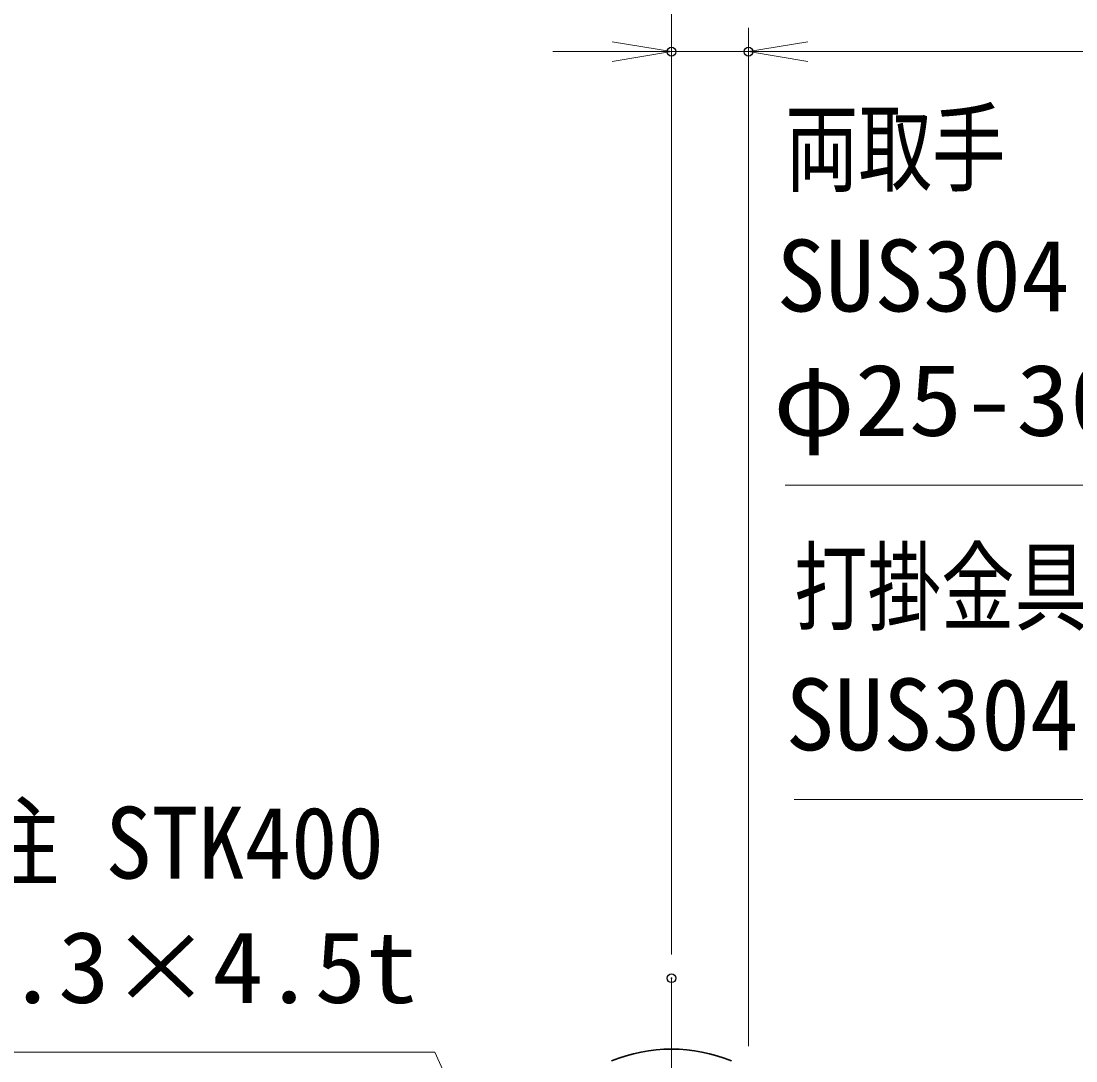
# Model space of a CAD drawing. Units: millimetres, scale not verified. Extents: x -11880 to 11880, y -8400 to 8400.
# Drawn here: x -1497 to 283, y 986 to 2741 of the extents above; entities that cross this region are included whole.
import ezdxf
from ezdxf.enums import TextEntityAlignment as Align

# ---------------------------------------------------------------- set-up
doc = ezdxf.new("R2010")
doc.units = ezdxf.units.MM
doc.header["$LTSCALE"] = 30
doc.header["$PDMODE"] = 32
doc.header["$PDSIZE"] = 15
doc.linetypes.add('USER1', pattern=[18, 12, -1.5, 3, -1.5])
for name, color, linetype, lineweight in [('0-1_外形線', 7, 'Continuous', 35), ('0-2_軸線', 200, 'USER1', 15), ('0-4_寸法線', 4, 'Continuous', 18), ('0-5_0', 7, 'Continuous', 18)]:
    doc.layers.add(name, color=color, linetype=linetype, lineweight=lineweight)
doc.layers.add('0-6_Defpoints', color=7, linetype='Continuous')
doc.styles.add('ＭＳ ゴシック', font='')
doc.styles.get('ＭＳ ゴシック').set_extended_font_data('MS Gothic')

# ---------------------------------------------------------------- blocks, each defined once
blk = doc.blocks.new('_Open')
at = {"layer": '0-5_0', "color": 4}
blk.add_line((-30, 5), (0, 0), dxfattribs=at)
blk.add_lwpolyline([(-30, -5), (0, 0), (-30, 0)], dxfattribs=at)
blk = doc.blocks.new('S246')
at = {"layer": '0-4_寸法線'}
blk.add_lwpolyline([(11066508.2, 86329713.7), (11105383.4, 86329713.7), (11122020.2, 86288997.8), (11123155, 86286220.7)], dxfattribs=at)
at = {"layer": '0-4_寸法線', "color": 254, "style": 'ＭＳ ゴシック'}
for s, width, p in [('両取手', 0.75, (11066508.2, 86343865.5)), ('φ25-300L', 1.1, (11065903.4, 86331114.3))]:
    blk.add_text(s, height=3637, dxfattribs=dict(at, width=width)).set_placement(p, align=Align.BOTTOM_LEFT)
blk.add_text('SUS304（＃400）', height=3637, dxfattribs=at).set_placement((11066076.2, 86337414.3), align=Align.BOTTOM_LEFT)
blk = doc.blocks.new('S248')
at = {"layer": '0-4_寸法線'}
blk.add_lwpolyline([(11066963.3, 86313792), (11105838.5, 86313792), (11122101.9, 86276328.4), (11123296.5, 86273576.5)], dxfattribs=at)
at = {"layer": '0-4_寸法線', "color": 254, "style": 'ＭＳ ゴシック', "width": 0.75}
blk.add_text('打掛金具（道路側）', height=3637, dxfattribs=at).set_placement((11066963.3, 86321643.8), align=Align.BOTTOM_LEFT)
at = {"layer": '0-4_寸法線', "color": 254, "style": 'ＭＳ ゴシック'}
blk.add_text('SUS304（＃400）', height=3637, dxfattribs=at).set_placement((11066531.3, 86315192.6), align=Align.BOTTOM_LEFT)
blk = doc.blocks.new('S250')
at = {"layer": '0-4_寸法線'}
for points in [[(11015797, 86300996.2), (11048768.2, 86300996.2), (11057787.7, 86281065), (11059024.6, 86278331.8)], [(11057332.2, 86280858.8), (11059024.6, 86278331.8), (11058243.3, 86281271.1)]]:
    blk.add_lwpolyline(points, dxfattribs=at)
at = {"layer": '0-4_寸法線', "color": 254, "style": 'ＭＳ ゴシック'}
for s, width, p in [('回転柱 STK400', 0.95, (11015606, 86308696.8)), ('φ216.3×4.5t', 1.05, (11015365, 86302396.8))]:
    blk.add_text(s, height=3637, dxfattribs=dict(at, width=width)).set_placement(p, align=Align.BOTTOM_LEFT)

msp = doc.modelspace()

# ---------------------------------------------------------------- linework, layer by layer
at = {"layer": '0-1_外形線'}
msp.add_arc((-399.46, 738.75), 266.94, 67.67999, 112.32001, dxfattribs=at)
at = {"layer": '0-2_軸線'}
msp.add_line((-399.46, 1125.26), (-399.46, -1708.78), dxfattribs=at)
at = {"layer": '0-4_寸法線'}
for p, q in [((-399.46, 1165.26), (-399.46, 3081.26)), ((-399.46, 1165.26), (-399.46, 2729.25)), ((-269.46, 1010.69), (-269.46, 2729.25)), ((-269.46, 1010.69), (-269.46, 2729.25)), ((-499.46, 2689.25), (-599.46, 2689.25)), ((-269.46, 2689.25), (-399.46, 2689.25)), ((1730.54, 2689.25), (-269.46, 2689.25)), ((-169.46, 2689.25), (-69.46, 2689.25))]:
    msp.add_line(p, q, dxfattribs=at)
at = {"layer": '0-6_Defpoints'}
for p in [(-399.46, 2689.25), (-269.46, 2689.25), (-399.46, 1125.26)]:
    msp.add_point(p, dxfattribs=at)

# ---------------------------------------------------------------- block references
at = {"layer": '0-4_寸法線'}
for name, p, xscale, yscale in [('_Open', (-399.46, 2689.25), 3.333333, 3.333333), ('S246', (-369091.3, -2875699.17), 0.03333333, 0.03333333), ('S248', (-369091.3, -2875699.17), 0.03333333, 0.03333333), ('S250', (-369091.3, -2875699.17), 0.03333333, 0.03333333)]:
    msp.add_blockref(name, p, dxfattribs=dict(at, xscale=xscale, yscale=yscale))
at = {"layer": '0-4_寸法線', "xscale": 3.333333, "yscale": 3.333333, "rotation": 180}
msp.add_blockref('_Open', (-269.46, 2689.25), dxfattribs=at)
msp.add_blockref('_Open', (-269.46, 2689.25), dxfattribs=at)

doc.saveas('drawing.dxf')
